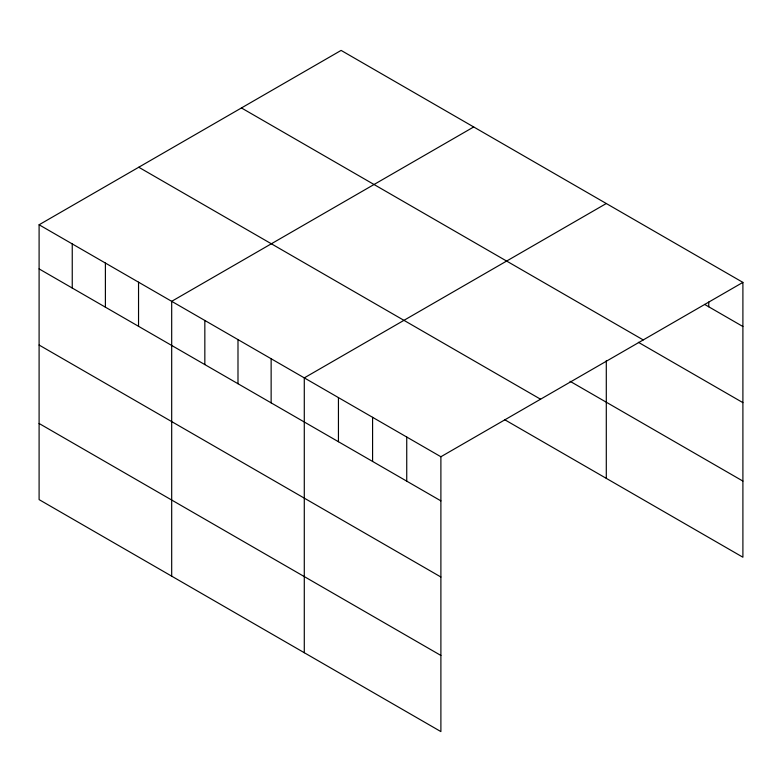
<?xml version="1.0" encoding="UTF-8"?>
<svg xmlns="http://www.w3.org/2000/svg" width="782" height="782" viewBox="0 0 782 782"><rect width="100%" height="100%" fill="white"/><g stroke="black" fill="none" stroke-linecap="round" stroke-linejoin="round"><path stroke-width="1.17" d="M39.1 224.776L440.892 456.747L440.892 731.59L39.1 499.61L39.1 224.776L341.108 50.41L742.9 282.39L742.9 557.224L504.771 419.748M473.697 126.967L171.688 301.324L171.688 576.168M606.294 203.516L304.286 377.882L304.286 652.716M440.892 456.747L742.9 282.39M704.611 304.403L742.9 326.514M241.442 107.955L643.234 339.926M638.376 342.301L742.9 402.642M570.039 381.284L742.9 481.086M138.766 167.24L540.558 399.211M39.1 268.9L440.892 500.871M39.1 345.038L440.892 577.008M39.1 423.482L440.892 655.453M708.746 302.018L708.746 306.788M606.294 360.619L606.294 478.349M406.738 437.03L406.738 481.155M372.584 417.314L372.584 461.439M338.44 397.598L338.44 441.722M271.139 358.743L271.139 402.867M237.992 339.603L237.992 383.727M204.835 320.464L204.835 364.588M138.541 282.185L138.541 326.309M105.394 263.055L105.394 307.179M72.247 243.916L72.247 288.04"/></g></svg>
